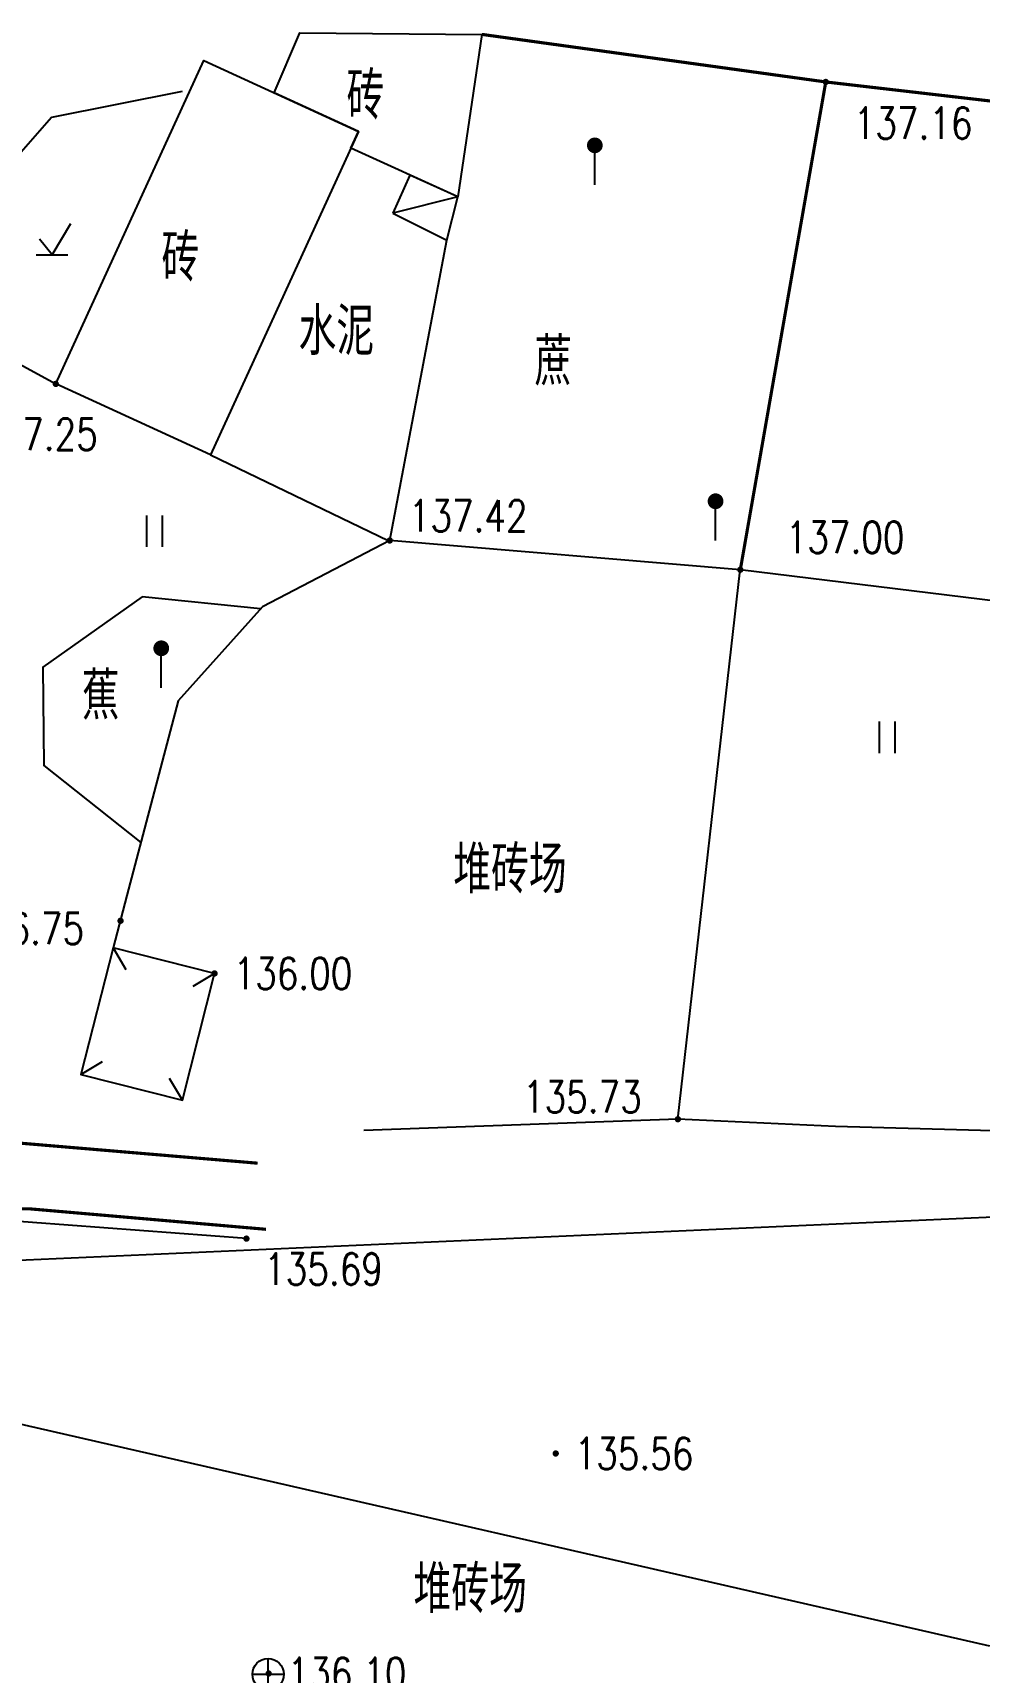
# Model space of a CAD drawing. Extents: x 529262 to 576451, y 2694391 to 2717535.
# Drawn here: x 564000.2 to 564030.3, y 2711435.6 to 2711487.6 of the extents above; entities that cross this region are included whole.
import ezdxf
from ezdxf.enums import TextEntityAlignment as Align

# ---------------------------------------------------------------- set-up
doc = ezdxf.new("R2010")
doc.units = 0
doc.linetypes.add('X2', pattern=[10, 8, -2])
for name, color, linetype in [('COMPONENT', 8, 'Continuous'), ('DLSS', 4, 'Continuous'), ('DMTZ', 8, 'Continuous'), ('GCD', 8, 'Continuous'), ('GXYZ', 8, 'Continuous'), ('JMD', 8, 'Continuous'), ('ZBTZ', 8, 'Continuous'), ('ZJ', 7, 'Continuous')]:
    doc.layers.add(name, color=color, linetype=linetype)
doc.styles.add('HZ', font='rs.shx', dxfattribs={"width": 0.8, "bigfont": 'hztxt.shx'})
doc.linetypes.add('10421', pattern='A,2,[150,AAA.SHX,S=0.5,R=0,X=0,Y=0.5],1e-11', length=2)
doc.linetypes.add('1161', pattern='A,0,[149,AAA.SHX,S=0.15,R=0,X=0,Y=0],-1.6', length=1.6)
doc.linetypes.add('445', pattern='A,8,-0.5,[147,AAA.SHX,S=1,R=0,X=0,Y=0],-1.5', length=10)

# ---------------------------------------------------------------- blocks, each defined once
blk = doc.blocks.new('GC200')
at = {"linetype": 'Continuous', "const_width": 0.2, "flags": 128}
blk.add_lwpolyline([(-0.1, 0, 1), (0.1, 0, 1)], format="xyb", close=True, dxfattribs=at)
blk = doc.blocks.new('gc165')
at = {"color": 8}
blk.add_line((0, 0), (0, 2), dxfattribs=at)
at = {"color": 8, "const_width": 0.5}
blk.add_lwpolyline([(-0.25, 2.5, 1), (0.25, 2.5, 1)], format="xyb", close=True, dxfattribs=at)
blk = doc.blocks.new('gc123')
at = {"color": 8}
for p, q in [((0, 0), (1.2, 2)), ((-1, 0), (1, 0)), ((0, 0), (-0.8, 1))]:
    blk.add_line(p, q, dxfattribs=at)
blk = doc.blocks.new('gc121')
at = {"color": 8}
for p, q in [((-0.5, -1), (-0.5, 1)), ((0.5, -1), (0.5, 1))]:
    blk.add_line(p, q, dxfattribs=at)
blk = doc.blocks.new('gcbj0102')
for p, q in [((-1, 0), (1, 0)), ((0, -1), (0, 1))]:
    blk.add_line(p, q)
blk.add_circle((0, 0), 1)

msp = doc.modelspace()

# ---------------------------------------------------------------- linework, layer by layer
at = {"layer": 'DLSS', "linetype": 'X2', "lineweight": -2, "const_width": 0.1, "flags": 128}
msp.add_lwpolyline([(563990.474, 2711454.298), (563992.802, 2711452.96), (564007.364, 2711451.731)], dxfattribs=at)
msp.add_lwpolyline([(563990.474, 2711454.298), (563992.802, 2711452.96), (564007.364, 2711451.731)], dxfattribs=at)
at = {"layer": 'DLSS', "linetype": 'Continuous', "lineweight": -2, "const_width": 0.1, "flags": 128}
msp.add_lwpolyline([(564007.632, 2711449.633), (564000.111, 2711450.284), (563995.965, 2711450.27), (563993.252, 2711449.949), (563990.933, 2711449.271), (563988.72, 2711448.379), (563987.571, 2711447.153), (563986.964, 2711446.082), (563986.311, 2711444.068), (563983.406, 2711433.046), (563983.382, 2711432.726), (563983.332, 2711431.877)], dxfattribs=at)
msp.add_lwpolyline([(564007.632, 2711449.633), (564000.111, 2711450.284), (563995.965, 2711450.27), (563993.252, 2711449.949), (563990.933, 2711449.271), (563988.72, 2711448.379), (563987.571, 2711447.153), (563986.964, 2711446.082), (563986.311, 2711444.068), (563983.406, 2711433.046), (563983.382, 2711432.726), (563983.332, 2711431.877)], dxfattribs=at)
at = {"layer": 'DMTZ', "linetype": '10421', "lineweight": -2, "flags": 128}
for points in [[(564052.474, 2711451.437), (564055.87, 2711451.776), (564056.804, 2711452.71), (564057.484, 2711459.586), (564055.914, 2711467.13), (564053.729, 2711467.959), (564042.703, 2711468.711), (564036.919, 2711468.811), (564022.686, 2711470.561), (564011.559, 2711471.488), (564007.517, 2711469.379), (564004.841, 2711466.401), (564003.215, 2711460.229), (564002.775, 2711458.567)], [(564052.474, 2711451.437), (564055.87, 2711451.776), (564056.804, 2711452.71), (564057.484, 2711459.586), (564055.914, 2711467.13), (564053.729, 2711467.959), (564042.703, 2711468.711), (564036.919, 2711468.811), (564022.686, 2711470.561), (564011.559, 2711471.488), (564007.517, 2711469.379), (564004.841, 2711466.401), (564003.215, 2711460.229), (564002.775, 2711458.567)], [(564067.685, 2711418.501), (564065.729, 2711419.027), (564064.383, 2711419.478), (564063.432, 2711420.247), (564059.731, 2711429.353), (564054.316, 2711439.438), (564050.946, 2711446.978), (564050.538, 2711447.306), (564033.463, 2711452.366), (564031.078, 2711452.746), (564025.702, 2711452.899), (564020.704, 2711453.126), (564010.735, 2711452.771)], [(564067.685, 2711418.501), (564065.729, 2711419.027), (564064.383, 2711419.478), (564063.432, 2711420.247), (564059.731, 2711429.353), (564054.316, 2711439.438), (564050.946, 2711446.978), (564050.538, 2711447.306), (564033.463, 2711452.366), (564031.078, 2711452.746), (564025.702, 2711452.899), (564020.704, 2711453.126), (564010.735, 2711452.771)], [(564007.01, 2711449.337), (563997.941, 2711450.023), (563994.214, 2711449.524), (563992.861, 2711448.473), (563991.748, 2711445.851), (563991.562, 2711444.335), (563991.612, 2711442.297)], [(564007.01, 2711449.337), (563997.941, 2711450.023), (563994.214, 2711449.524), (563992.861, 2711448.473), (563991.748, 2711445.851), (563991.562, 2711444.335), (563991.612, 2711442.297)]]:
    msp.add_lwpolyline(points, dxfattribs=at)
at = {"layer": 'GXYZ', "linetype": 'Continuous', "lineweight": -2}
for p, q in [((564054.949, 2711451.088), (563990.988, 2711448.252)), ((564054.949, 2711451.088), (563990.988, 2711448.252)), ((563978.193, 2711448.406), (564030.6, 2711436.419)), ((563978.193, 2711448.406), (564030.6, 2711436.419))]:
    msp.add_line(p, q, dxfattribs=at)
at = {"layer": 'JMD', "linetype": 'Continuous', "lineweight": -2}
for p, q in [((564013.718, 2711482.388), (564011.658, 2711481.877)), ((564013.718, 2711482.388), (564011.658, 2711481.877)), ((564002.775, 2711458.567), (564003.184, 2711457.88)), ((564002.775, 2711458.567), (564003.184, 2711457.88)), ((564006, 2711457.752), (564005.313, 2711457.342)), ((564006, 2711457.752), (564005.313, 2711457.342)), ((564001.758, 2711454.544), (564002.445, 2711454.954)), ((564001.758, 2711454.544), (564002.445, 2711454.954)), ((564004.983, 2711453.729), (564004.573, 2711454.416)), ((564004.983, 2711453.729), (564004.573, 2711454.416))]:
    msp.add_line(p, q, dxfattribs=at)
at = {"layer": 'JMD', "linetype": 'Continuous', "lineweight": -2, "flags": 128}
for points, elevation in [([(564007.892, 2711485.695), (564008.708, 2711487.598), (564014.478, 2711487.548), (564013.718, 2711482.388), (564010.329, 2711483.94), (564010.57, 2711484.468)], 137.56), ([(564007.892, 2711485.695), (564008.708, 2711487.598), (564014.478, 2711487.548), (564013.718, 2711482.388), (564010.329, 2711483.94), (564010.57, 2711484.468)], 137.56), ([(564000.958, 2711476.458), (564005.658, 2711486.718), (564010.57, 2711484.468), (564005.87, 2711474.208)], 137.56), ([(564000.958, 2711476.458), (564005.658, 2711486.718), (564010.57, 2711484.468), (564005.87, 2711474.208)], 137.56), ([(564006, 2711457.752), (564002.775, 2711458.567), (564001.758, 2711454.544), (564004.983, 2711453.729)], 135.995), ([(564006, 2711457.752), (564002.775, 2711458.567), (564001.758, 2711454.544), (564004.983, 2711453.729)], 135.995)]:
    msp.add_lwpolyline(points, close=True, dxfattribs=dict(at, elevation=elevation))
at = {"layer": 'JMD', "linetype": '445', "lineweight": -2, "flags": 128}
for points in [[(564004.97, 2711485.734), (564000.828, 2711484.908), (563995.848, 2711479.238), (564000.958, 2711476.458)], [(564004.97, 2711485.734), (564000.828, 2711484.908), (563995.848, 2711479.238), (564000.958, 2711476.458)], [(564011.559, 2711471.488), (564013.374, 2711481.017)], [(564011.559, 2711471.488), (564013.374, 2711481.017)]]:
    msp.add_lwpolyline(points, dxfattribs=at)
at = {"layer": 'JMD', "linetype": 'Continuous', "lineweight": -2, "flags": 128}
msp.add_lwpolyline([(564011.658, 2711481.877), (564013.374, 2711481.017), (564013.718, 2711482.388), (564012.196, 2711483.085)], close=True, dxfattribs=at)
msp.add_lwpolyline([(564011.658, 2711481.877), (564013.374, 2711481.017), (564013.718, 2711482.388), (564012.196, 2711483.085)], close=True, dxfattribs=at)
at = {"layer": 'ZBTZ', "linetype": 'Continuous', "lineweight": -2, "const_width": 0.1, "flags": 128}
for points, elevation in [([(564014.478, 2711487.548), (564025.398, 2711486.038), (564022.686, 2711470.561)], 137.2), ([(564014.478, 2711487.548), (564025.398, 2711486.038), (564022.686, 2711470.561)], 137.2), ([(564046.748, 2711483.568), (564025.398, 2711486.038)], 137.41), ([(564046.748, 2711483.568), (564025.398, 2711486.038)], 137.41)]:
    msp.add_lwpolyline(points, dxfattribs=dict(at, elevation=elevation))
at = {"layer": 'ZBTZ', "linetype": '1161', "lineweight": -2, "flags": 128}
msp.add_lwpolyline([(564005.87, 2711474.208), (564011.509, 2711471.488)], dxfattribs=at)
msp.add_lwpolyline([(564005.87, 2711474.208), (564011.509, 2711471.488)], dxfattribs=at)
at = {"layer": 'ZBTZ', "linetype": '1161', "lineweight": -2, "elevation": 135.725, "flags": 128}
msp.add_lwpolyline([(564020.704, 2711453.126), (564022.686, 2711470.561)], dxfattribs=at)
msp.add_lwpolyline([(564020.704, 2711453.126), (564022.686, 2711470.561)], dxfattribs=at)
at = {"layer": 'ZBTZ', "linetype": '1161', "flags": 128}
msp.add_lwpolyline([(564007.46, 2711469.316), (564003.703, 2711469.703), (564000.551, 2711467.47), (564000.579, 2711464.35), (564003.657, 2711461.906)], dxfattribs=at)
msp.add_lwpolyline([(564007.46, 2711469.316), (564003.703, 2711469.703), (564000.551, 2711467.47), (564000.579, 2711464.35), (564003.657, 2711461.906)], dxfattribs=at)

# ---------------------------------------------------------------- block references
at = {"layer": 'COMPONENT', "linetype": 'Continuous', "xscale": 0.5, "yscale": 0.5}
msp.add_blockref('gcbj0102', (564007.698, 2711435.514), dxfattribs=at)
at = {"layer": 'GCD', "linetype": 'Continuous', "lineweight": -2}
ref = msp.add_blockref('GC200', (564025.398, 2711486.038, 137.16), dxfattribs=dict(at, xscale=0.5, yscale=0.5, zscale=0.5))
ref.add_attrib('height', '137.16', dxfattribs={"linetype": 'Continuous', "height": 1, "style": 'HZ', "width": 0.8}).set_placement((564026.285, 2711484.73, 137.16), align=Align.MIDDLE_LEFT)
ref = msp.add_blockref('GC200', (564025.398, 2711486.038, 137.16), dxfattribs=dict(at, xscale=0.5, yscale=0.5, zscale=0.5))
ref.add_attrib('height', '137.16', dxfattribs={"linetype": 'Continuous', "lineweight": -2, "height": 1, "style": 'HZ', "width": 0.8}).set_placement((564026.285, 2711484.73, 137.16), align=Align.MIDDLE_LEFT)
at = {"layer": 'GCD', "linetype": 'Continuous'}
ref = msp.add_blockref('GC200', (564000.958, 2711476.458, 137.25), dxfattribs=dict(at, xscale=0.5, yscale=0.5, zscale=0.5))
ref.add_attrib('height', '137.25', dxfattribs={"linetype": 'Continuous', "height": 1, "style": 'HZ', "width": 0.8}).set_placement((563998.522, 2711474.86, 137.25), align=Align.MIDDLE_LEFT)
ref = msp.add_blockref('GC200', (564000.958, 2711476.458, 137.25), dxfattribs=dict(at, xscale=0.5, yscale=0.5, zscale=0.5))
ref.add_attrib('height', '137.25', dxfattribs={"linetype": 'Continuous', "height": 1, "style": 'HZ', "width": 0.8}).set_placement((563998.522, 2711474.86, 137.25), align=Align.MIDDLE_LEFT)
at = {"layer": 'GCD', "linetype": 'Continuous', "lineweight": -2}
ref = msp.add_blockref('GC200', (564011.559, 2711471.488, 137.42), dxfattribs=dict(at, xscale=0.5, yscale=0.5, zscale=0.5))
ref.add_attrib('height', '137.42', dxfattribs={"linetype": 'Continuous', "height": 1, "style": 'HZ', "width": 0.8}).set_placement((564012.163, 2711472.271, 137.42), align=Align.MIDDLE_LEFT)
ref = msp.add_blockref('GC200', (564011.559, 2711471.488, 137.42), dxfattribs=dict(at, xscale=0.5, yscale=0.5, zscale=0.5))
ref.add_attrib('height', '137.42', dxfattribs={"linetype": 'Continuous', "lineweight": -2, "height": 1, "style": 'HZ', "width": 0.8}).set_placement((564012.163, 2711472.271, 137.42), align=Align.MIDDLE_LEFT)
ref = msp.add_blockref('GC200', (564022.686, 2711470.561, 136.995), dxfattribs=dict(at, xscale=0.5, yscale=0.5, zscale=0.5))
ref.add_attrib('height', '137.00', dxfattribs={"linetype": 'Continuous', "height": 1, "style": 'HZ', "width": 0.8}).set_placement((564024.127, 2711471.588, 136.995), align=Align.MIDDLE_LEFT)
ref = msp.add_blockref('GC200', (564022.686, 2711470.561, 136.995), dxfattribs=dict(at, xscale=0.5, yscale=0.5, zscale=0.5))
ref.add_attrib('height', '137.00', dxfattribs={"linetype": 'Continuous', "lineweight": -2, "height": 1, "style": 'HZ', "width": 0.8}).set_placement((564024.127, 2711471.588, 136.995), align=Align.MIDDLE_LEFT)
ref = msp.add_blockref('GC200', (564003.014, 2711459.422, 136.752), dxfattribs=dict(at, xscale=0.5, yscale=0.5, zscale=0.5))
ref.add_attrib('height', '136.75', dxfattribs={"linetype": 'Continuous', "height": 1, "style": 'HZ', "width": 0.8}).set_placement((563998.087, 2711459.177, 136.752), align=Align.MIDDLE_LEFT)
ref = msp.add_blockref('GC200', (564003.014, 2711459.422, 136.752), dxfattribs=dict(at, xscale=0.5, yscale=0.5, zscale=0.5))
ref.add_attrib('height', '136.75', dxfattribs={"linetype": 'Continuous', "lineweight": -2, "height": 1, "style": 'HZ', "width": 0.8}).set_placement((563998.087, 2711459.177, 136.752), align=Align.MIDDLE_LEFT)
ref = msp.add_blockref('GC200', (564006, 2711457.752, 135.995), dxfattribs=dict(at, xscale=0.5, yscale=0.5, zscale=0.5))
ref.add_attrib('height', '136.00', dxfattribs={"linetype": 'Continuous', "height": 1, "style": 'HZ', "width": 0.8}).set_placement((564006.6, 2711457.752, 135.995), align=Align.MIDDLE_LEFT)
ref = msp.add_blockref('GC200', (564006, 2711457.752, 135.995), dxfattribs=dict(at, xscale=0.5, yscale=0.5, zscale=0.5))
ref.add_attrib('height', '136.00', dxfattribs={"linetype": 'Continuous', "lineweight": -2, "height": 1, "style": 'HZ', "width": 0.8}).set_placement((564006.6, 2711457.752, 135.995), align=Align.MIDDLE_LEFT)
ref = msp.add_blockref('GC200', (564020.704, 2711453.126, 135.725), dxfattribs=dict(at, xscale=0.5, yscale=0.5, zscale=0.5))
ref.add_attrib('height', '135.73', dxfattribs={"linetype": 'Continuous', "height": 1, "style": 'HZ', "width": 0.8}).set_placement((564015.788, 2711453.837, 135.725), align=Align.MIDDLE_LEFT)
ref = msp.add_blockref('GC200', (564020.704, 2711453.126, 135.725), dxfattribs=dict(at, xscale=0.5, yscale=0.5, zscale=0.5))
ref.add_attrib('height', '135.73', dxfattribs={"linetype": 'Continuous', "lineweight": -2, "height": 1, "style": 'HZ', "width": 0.8}).set_placement((564015.788, 2711453.837, 135.725), align=Align.MIDDLE_LEFT)
ref = msp.add_blockref('GC200', (564007.01, 2711449.337, 135.685), dxfattribs=dict(at, xscale=0.5, yscale=0.5, zscale=0.5))
ref.add_attrib('height', '135.69', dxfattribs={"linetype": 'Continuous', "height": 1, "style": 'HZ', "width": 0.8}).set_placement((564007.571, 2711448.371, 135.685), align=Align.MIDDLE_LEFT)
ref = msp.add_blockref('GC200', (564007.01, 2711449.337, 135.685), dxfattribs=dict(at, xscale=0.5, yscale=0.5, zscale=0.5))
ref.add_attrib('height', '135.69', dxfattribs={"linetype": 'Continuous', "lineweight": -2, "height": 1, "style": 'HZ', "width": 0.8}).set_placement((564007.571, 2711448.371, 135.685), align=Align.MIDDLE_LEFT)
ref = msp.add_blockref('GC200', (564016.827, 2711442.52, 135.56), dxfattribs=dict(at, xscale=0.5, yscale=0.5, zscale=0.5))
ref.add_attrib('height', '135.56', dxfattribs={"linetype": 'Continuous', "height": 1, "style": 'HZ', "width": 0.8}).set_placement((564017.427, 2711442.52, 135.56), align=Align.MIDDLE_LEFT)
ref = msp.add_blockref('GC200', (564016.827, 2711442.52, 135.56), dxfattribs=dict(at, xscale=0.5, yscale=0.5, zscale=0.5))
ref.add_attrib('height', '135.56', dxfattribs={"linetype": 'Continuous', "lineweight": -2, "height": 1, "style": 'HZ', "width": 0.8}).set_placement((564017.427, 2711442.52, 135.56), align=Align.MIDDLE_LEFT)
at = {"layer": 'GCD', "linetype": 'Continuous'}
ref = msp.add_blockref('GC200', (564007.716, 2711435.539, 136.099), dxfattribs=dict(at, xscale=0.5, yscale=0.5, zscale=0.5))
ref.add_attrib('height', '136.10', dxfattribs={"linetype": 'Continuous', "height": 1, "style": 'HZ', "width": 0.8}).set_placement((564008.316, 2711435.539, 136.099), align=Align.MIDDLE_LEFT)
at = {"layer": 'ZBTZ', "linetype": 'Continuous', "xscale": 0.5, "yscale": 0.5}
for p in [(564018.068, 2711482.776), (564018.068, 2711482.776), (564021.9, 2711471.484), (564021.9, 2711471.484)]:
    msp.add_blockref('gc165', p, dxfattribs=at)
at = {"layer": 'ZBTZ', "linetype": 'Continuous', "lineweight": -2, "xscale": 0.5, "yscale": 0.5}
for name, p in [('gc123', (564000.841, 2711480.551)), ('gc123', (564000.841, 2711480.551)), ('gc121', (564004.098, 2711471.785)), ('gc121', (564004.098, 2711471.785)), ('gc165', (564004.307, 2711466.818)), ('gc165', (564004.307, 2711466.818)), ('gc121', (564027.351, 2711465.243)), ('gc121', (564027.351, 2711465.243))]:
    msp.add_blockref(name, p, dxfattribs=at)

# ---------------------------------------------------------------- texts
at = {"layer": 'JMD', "linetype": 'Continuous', "lineweight": -2, "style": 'HZ', "width": 0.8}
for p in [(564011.388, 2711485.606), (564011.388, 2711485.606), (564005.514, 2711480.463), (564005.514, 2711480.463)]:
    msp.add_text('砖', height=1.5, dxfattribs=at).set_placement(p, align=Align.MIDDLE_RIGHT)
at = {"layer": 'ZJ', "color": 8, "linetype": 'Continuous', "lineweight": -2, "style": 'HZ', "width": 0.8}
for s, p in [('水泥', (564009.863, 2711478.202)), ('水泥', (564009.863, 2711478.202)), ('蕉', (564002.38, 2711466.635)), ('蕉', (564002.38, 2711466.635))]:
    msp.add_text(s, height=1.5, dxfattribs=at).set_placement(p, align=Align.MIDDLE)
at = {"layer": 'ZJ', "color": 8, "linetype": 'Continuous', "style": 'HZ', "width": 0.8}
for s, p in [('蔗', (564016.753, 2711477.237)), ('蔗', (564016.753, 2711477.237)), ('堆砖场', (564015.375, 2711461.119)), ('堆砖场', (564015.375, 2711461.119)), ('堆砖场', (564014.113, 2711438.285)), ('堆砖场', (564014.113, 2711438.285))]:
    msp.add_text(s, height=1.5, dxfattribs=at).set_placement(p, align=Align.MIDDLE)

doc.saveas('drawing.dxf')
